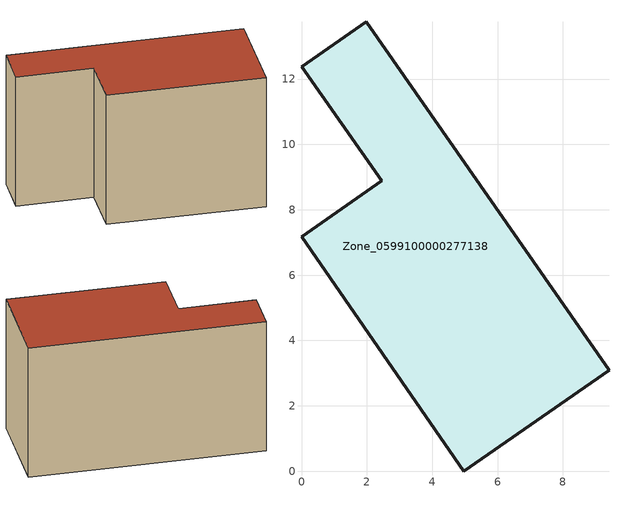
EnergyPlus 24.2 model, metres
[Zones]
Zone_0599100000277138
 floor ground (C_G): 0.01,12.38 1.98,13.75 9.41,3.09 4.97,0 0,7.18 2.45,8.89 z0
 wall outside (C_F): 4.97,0 9.41,3.09 1.98,13.75 0.01,12.38 2.45,8.89 0,7.18 4.97,0 z0:7.92
 roof outside (C_R): 1.98,13.75 0.01,12.38 2.45,8.89 0,7.18 4.97,0 9.41,3.09 z7.92
[BUILDING]
Pand.0599100000277138: North Axis=0; Terrain=City; Loads Convergence Tolerance Value=0.04; Temperature Convergence Tolerance Value=0.4; Solar Distribution=FullExterior; Maximum Number of Warmup Days=25; Minimum Number of Warmup Days=1
[Site:Location]
Rotterdam.The.Hague.AP_ZH_NLD Design_Conditions: Latitude=51.96; Longitude=4.45; Time Zone=1; Elevation=-4.5
[SITE:GROUNDTEMPERATURE:BUILDINGSURFACE]
18, 18, 18, 18, 18, 18, 18, 18, 18, 18, 18, 18
[MATERIAL] Thermal Absorptance=0.9; Solar Absorptance=0.7; Visible Absorptance=0.7
Name | Roughness | Thickness | Conductivity | Density | Specific Heat
G.TI.1975-1991 | MediumSmooth | 0.15 | 0.288461 | 540 | 1210
F.TI.1975-1991 | Rough | 0.3 | 0.230769 | 1920 | 840
R.TI.1975-1991 | MediumRough | 0.2 | 0.153846 | 1500 | 1000
[CONSTRUCTION]
C_G: G.TI.1975-1991
C_F: F.TI.1975-1991
C_R: R.TI.1975-1991
[ZONE]
Zone_0599100000277138: Type=1; Multiplier=1; Ceiling Height=Autocalculate; Volume=Autocalculate; Floor Area=autocalculate; Part of Total Floor Area=Yes
[ZONEINFILTRATION:DESIGNFLOWRATE]
Infil_Zone_0599100000277138: Zone or ZoneList or Space or SpaceList=Zone_0599100000277138; Schedule=AlwaysOn; Design Flow Rate Calculation Method=Flow/Area; Flow Rate per Floor Area=0.003; Constant Term Coefficient=1; Temperature Term Coefficient=0; Velocity Term Coefficient=0; Velocity Squared Term Coefficient=0
[HVACTEMPLATE:ZONE:IDEALLOADSAIRSYSTEM]
Zone_0599100000277138: Maximum Heating Supply Air Temperature=50; Minimum Cooling Supply Air Temperature=13; Maximum Heating Supply Air Humidity Ratio=0.0156; Minimum Cooling Supply Air Humidity Ratio=0.0077; Heating Limit=NoLimit; Cooling Limit=NoLimit; Dehumidification Control Type=ConstantSensibleHeatRatio; Cooling Sensible Heat Ratio=0.7; Dehumidification Setpoint=60; Humidification Control Type=None; Humidification Setpoint=30; Outdoor Air Method=None; Outdoor Air Flow Rate per Person=0.00944; Outdoor Air Flow Rate per Zone Floor Area=0; Outdoor Air Flow Rate per Zone=0; Demand Controlled Ventilation Type=None; Outdoor Air Economizer Type=NoEconomizer; Heat Recovery Type=None; Sensible Heat Recovery Effectiveness=0.7; Latent Heat Recovery Effectiveness=0.65
[ZONECONTROL:THERMOSTAT]
ThermostatControl_Zone_0599100000277138: Zone or ZoneList=Zone_0599100000277138; Control Type Schedule=DualSetpointControlType; Control 1=Thermostat_Zone_0599100000277138; Temperature Difference Between Cutout And Setpoint=0
[THERMOSTATSETPOINT:DUALSETPOINT]
Thermostat_Zone_0599100000277138: Heating Setpoint Temperature Schedule=HeatingSetpoint_Zone_0599100000277138; Cooling Setpoint Temperature Schedule=CoolingSetpoint_Zone_0599100000277138
[SCHEDULE:COMPACT]
HeatingSetpoint_Zone_0599100000277138: Through: 12/31, For: AllDays, Until: 24:00, 21
CoolingSetpoint_Zone_0599100000277138: Through: 12/31, For: AllDays, Until: 24:00, 24
DualSetpointControlType: Through: 12/31, For: AllDays, Until: 24:00, 4
AlwaysOn: Through: 12/31, For: AllDays, Until: 24:00, 1
